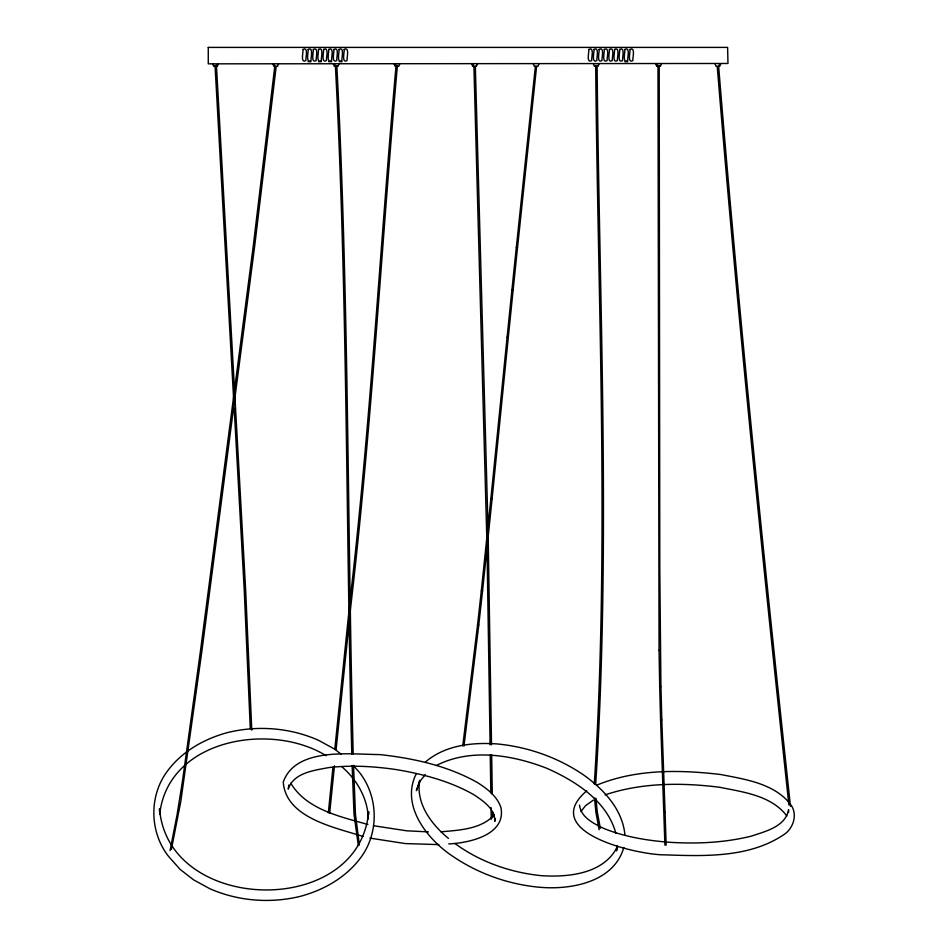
<?xml version="1.0" encoding="UTF-8"?>
<svg xmlns="http://www.w3.org/2000/svg" width="948" height="948" viewBox="0 0 948 948"><rect width="100%" height="100%" fill="white"/><g stroke="black" fill="none" stroke-linecap="round" stroke-linejoin="round"><path stroke-width="1.42" d="M788.57 812.495L788.606 809.722C785.465 826.692 765.273 831.467 751.254 836.148C723.407 843.045 694.422 844.099 665.899 842.037M159.501 811.429L159.548 808.585C167.606 914.168 359.245 918.849 368.654 811.737L368.594 814.581M594.289 783.984C609.659 544.768 597.785 304.794 595.688 65.329M595.7 784.008C611.081 544.768 599.195 304.782 597.11 65.305M616.864 845.545L616.461 850.866L617.705 846.967M396.074 65.211C380.243 243.778 370.656 422.891 349.978 601.044M397.425 65.376C381.534 244.928 371.841 425.012 351.033 604.137L350.274 611.484M328.34 812.815L332.961 767.157M334.762 749.477L349.385 606.91M329.679 812.981L334.466 765.854M336.102 749.643L348.923 624.708M490.886 498.553L507.097 337.192M492.107 498.684L508.318 337.322M507.085 337.251L511.944 289.638M490.886 498.506L481.323 590.817M508.306 337.37L513.164 289.768M492.119 498.624L482.544 590.948M516.293 247.653L535.383 66.23M511.932 289.697L516.293 247.594M517.513 247.784L536.604 66.348M513.152 289.815L517.513 247.724M477.543 625.028L481.335 590.77M478.764 625.159L482.556 590.9M159.714 814.356C167.796 739.049 270.832 721.475 326.183 755.722M274.778 66.277L253.258 246.042L200.49 650.814L182.49 780.998L177.063 814.818L170.059 850.64M276.188 66.431L254.668 246.219L201.9 650.992L180.819 801.309L171.387 849.396M477.555 624.969L462.754 745.91M478.776 625.111L463.975 746.064M288.844 785.015L288.251 789.139C293.536 772.632 314.226 770.392 328.802 767.584C351.281 764.989 374.01 766.316 396.335 769.598C423.152 774.113 450.004 781.116 473.787 794.673C483.148 800.906 495.069 808.727 494.903 821.359L495.306 818.61M216.547 66.324L216.902 64.713M718.916 66.324L719.271 64.713M416.409 773.497C400.02 805.279 427.358 839.608 452.978 856.459L453.559 856.838C478.859 873.855 508.401 884.247 538.725 887.186L539.317 887.221C570.66 890.125 613.96 882.327 623.831 847.394M617.397 846.552C604.125 873.89 568.433 877.445 541.427 875.679C510.534 872.551 480.044 861.969 454.945 843.483M425.308 774.587L420.237 780.951L416.397 790.656L419.727 780.287C415.603 803.489 431.494 824.511 448.475 838.411M580.934 811.464L585.651 805.587L593.353 800.136M494.311 814.948C480.885 829.381 459.282 830.128 440.915 831.823M425.261 762.18C444.754 745.235 472.045 742.189 496.871 743.919L497.463 743.967C527.787 746.894 557.341 757.286 582.629 774.303L583.221 774.682C603.295 788.985 622.398 808.976 624.91 834.678M586.694 790.857C537.445 832.996 640.208 855.404 665.33 854.859C705.668 856.305 751.456 857.798 785.821 833.245C794.175 826.348 797.624 812.922 790.277 804.105M596.754 785.169C635.646 769.018 679.455 769.646 720.634 774.504C744.239 779.138 771.79 783.036 788.618 801.984M436.471 765.427C470.955 747.901 512.311 754.881 546.949 768.342C575.78 781.188 607.052 800.989 615.845 833.233M605.097 794.874C641.82 782.538 681.576 782.479 719.662 787.278C743.149 792.042 771.447 795.49 786.864 816.003M448.783 843.91C468.715 843.033 506.362 835.093 500.923 807.566C497.19 796.225 487.094 788.7 477.425 782.538C447.586 765.747 413.494 758.27 379.745 754.572C350.95 754.501 295.835 746.68 283.251 782.041C285.751 818.243 335.734 827.58 363.084 836.48M428.413 831.882L406.633 830.804L373.5 825.72M438.865 844.621L405.211 843.566L369.898 838.103M308.053 61.691L311.015 61.691M318.421 61.691L321.384 61.691M328.778 61.691L331.741 61.691M339.147 61.691L342.11 61.691M624.862 61.691L627.813 61.691M664.43 841.871C643.834 839.952 623.215 836.302 603.959 828.516C593.91 823.634 581.041 817.591 579.501 805.113M367.883 824.487C340.368 816.655 306.536 809.58 290.787 783.226M341.244 754.288L334.49 749.015L318.303 740.198C289.756 727.602 257.204 725.149 226.987 732.709L226.584 732.84C204.484 738.954 183.58 750.662 169.171 768.816L168.543 769.634C148.824 794.4 149.097 831.503 168.507 856.34L180.049 869.316L193.558 879.851L209.745 888.667C238.292 901.264 270.844 903.728 301.061 896.156L301.464 896.026C323.564 889.911 344.468 878.204 358.877 860.049L359.505 859.232C379.224 834.465 378.951 797.375 359.541 772.525L353.474 765.617M341.896 766.837C357.076 779.789 367.8 798.666 368.345 818.894M657.201 64.713L657.557 66.324M473.206 64.713L473.562 66.324M395.541 64.713L395.897 66.324M334.786 64.713L335.142 66.324M274.339 64.713L274.695 66.324M600.345 828.279L597.287 811.974L595.901 798.157M599.136 829.773L595.901 812.223L594.479 798.216M790.466 806.333C764.005 559.936 738.753 313.361 718.643 66.372M788.902 805.018C762.488 559.095 737.295 312.982 717.233 66.479M234.559 390.754L216.428 65.211M234.737 393.586L245.71 591.09L251.777 730.138M233.658 399.404L215.006 65.282M234.18 408.102L244.288 591.173L250.296 728.787M336.813 65.72C348.959 294.923 347.359 524.564 353.201 753.968M335.391 65.779C347.537 294.982 345.925 524.611 351.779 754.004M665.058 811.998L661.811 719.888M665.058 811.915L666.148 845.154M657.971 65.27L659.05 650.411M664.915 845.201L660.578 719.923M353.557 765.427L355.464 814.379L359.363 844.929L358.32 845.45L354.031 814.462L352.123 765.474M475.339 66.253L488.054 529.162M473.905 66.289L486.834 539.388M660.934 686.577L661.822 719.982M659.701 686.601L660.578 720.018M488.113 532.077L491.526 744.784M660.934 686.672L659.796 569.772L659.216 65.353M659.05 650.316L659.701 686.696M487.071 551.061L490.104 744.808M492.285 794.365L491.68 754.916M492.557 811.95L492.64 817.816M490.827 792.919L490.246 754.94M491.052 807.577L491.242 819.309M720.729 63.836L719.733 66.324L716.072 66.324L715.065 63.836M661.408 63.836L660.4 66.324L656.739 66.324L655.743 63.836M599.065 63.836L598.058 66.324L594.396 66.324L593.401 63.836M538.95 63.836L537.943 66.324L534.281 66.324L533.286 63.836M477.413 63.836L476.406 66.324L472.744 66.324L471.737 63.836M399.748 63.836L398.741 66.324L395.079 66.324L394.084 63.836M338.993 63.836L337.986 66.324L334.324 66.324L333.329 63.836M278.546 63.836L277.539 66.324L273.877 66.324L272.87 63.836M218.372 63.836L217.365 66.324L213.703 66.324L212.696 63.836M303.005 49.474C303.479 51.453 300.101 63.836 305.896 60.577C305.422 58.598 308.799 46.215 303.005 49.474M308.147 49.474C308.621 51.453 305.244 63.836 311.039 60.577C310.565 58.598 313.942 46.215 308.147 49.474M313.29 49.474C313.764 51.453 310.387 63.836 316.182 60.577C315.708 58.598 319.085 46.215 313.29 49.474M318.445 49.474C318.919 51.453 315.542 63.836 321.336 60.577C320.862 58.598 324.24 46.215 318.445 49.474M323.588 49.474C324.062 51.453 320.685 63.836 326.479 60.577C326.005 58.598 329.383 46.215 323.588 49.474M328.731 49.474C329.205 51.453 325.828 63.836 331.622 60.577C331.148 58.598 334.526 46.215 328.731 49.474M333.874 49.474C334.36 51.453 330.982 63.836 336.777 60.577C336.291 58.598 339.68 46.215 333.874 49.474M339.029 49.474C339.502 51.453 336.125 63.836 341.92 60.577C341.446 58.598 344.823 46.215 339.029 49.474M344.171 49.474C344.645 51.453 341.268 63.836 347.063 60.577C346.589 58.598 349.966 46.215 344.171 49.474M588.815 49.474C589.289 51.453 585.911 63.836 591.706 60.577C591.232 58.598 594.609 46.215 588.815 49.474M593.958 49.474C594.432 51.453 591.054 63.836 596.849 60.577C596.375 58.598 599.752 46.215 593.958 49.474M599.1 49.474C599.574 51.453 596.197 63.836 601.992 60.577C601.518 58.598 604.895 46.215 599.1 49.474M604.243 49.474C604.729 51.453 601.352 63.836 607.147 60.577C606.673 58.598 610.05 46.215 604.243 49.474M609.398 49.474C609.872 51.453 606.495 63.836 612.29 60.577C611.815 58.598 615.193 46.215 609.398 49.474M614.541 49.474C615.015 51.453 611.638 63.836 617.432 60.577C616.958 58.598 620.336 46.215 614.541 49.474M619.684 49.474C620.17 51.453 616.781 63.836 622.587 60.577C622.101 58.598 625.479 46.215 619.684 49.474M624.839 49.474C625.313 51.453 621.935 63.836 627.73 60.577C627.256 58.598 630.633 46.215 624.839 49.474M629.982 49.474C630.456 51.453 627.078 63.836 632.873 60.577C632.399 58.598 635.776 46.215 629.982 49.474M208.264 47.4L208.264 63.836L727.969 63.48L727.614 47.4L208.264 47.4"/></g></svg>
